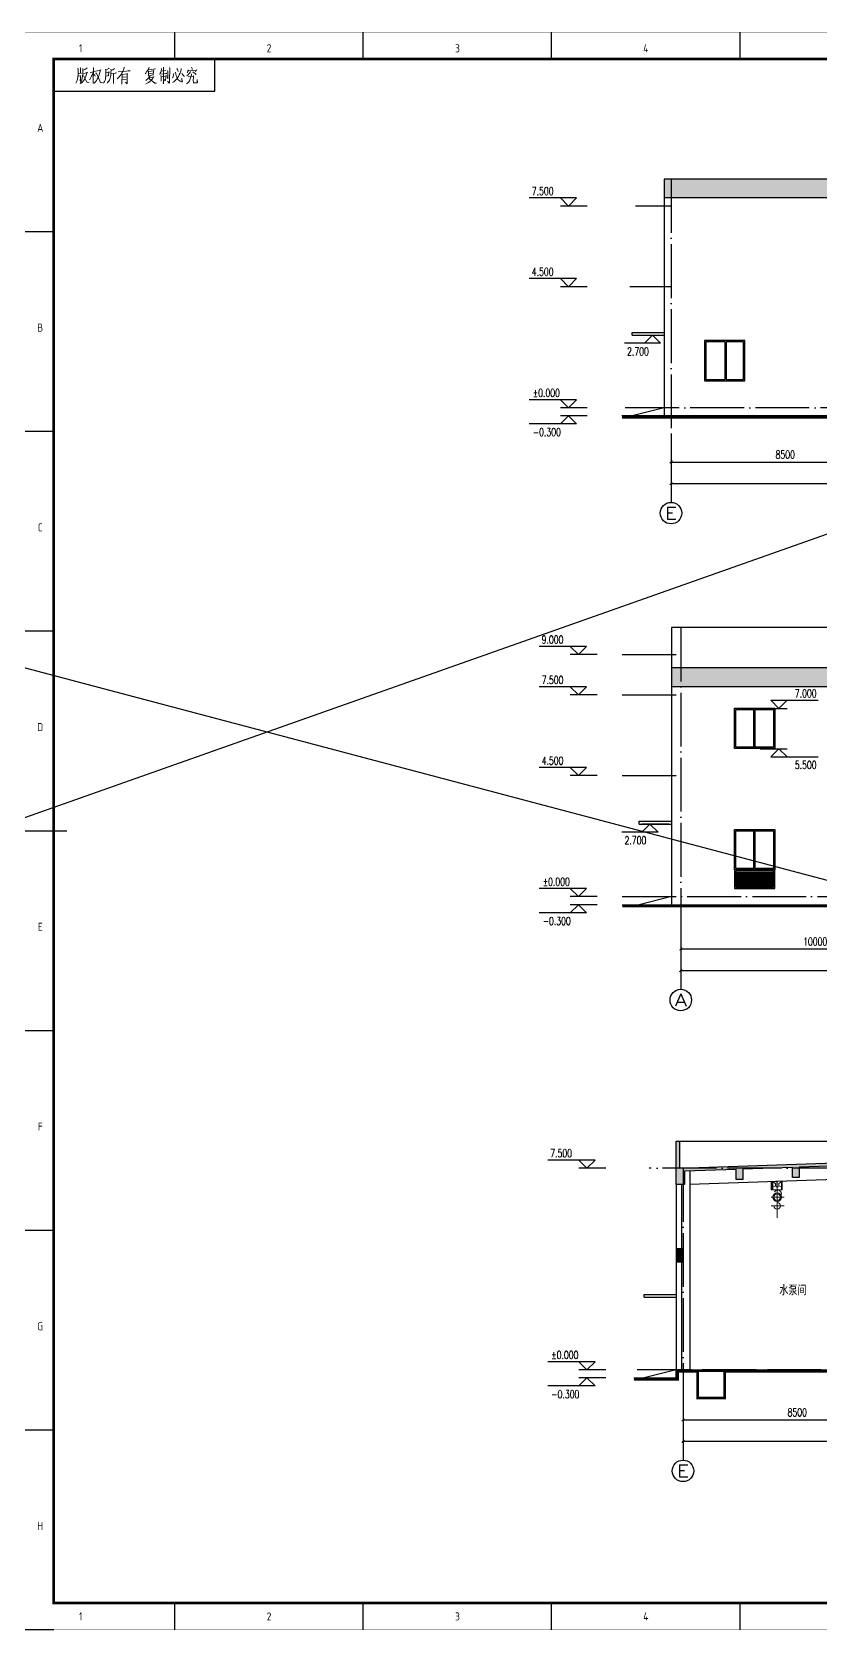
# Model space of a CAD drawing. Extents: x 93518 to 937116, y -359949 to 58022.
# Drawn here: x 770583 to 799901, y -188534 to -129124 of the extents above; entities that cross this region are included whole.
import ezdxf
from ezdxf.enums import TextEntityAlignment as Align

# ---------------------------------------------------------------- set-up
doc = ezdxf.new("R2010")
doc.units = 0
doc.header["$LTSCALE"] = 1000
doc.header["$MEASUREMENT"] = 0
doc.linetypes.add('DGN Style 4', pattern=[10452.228719, 5222.850078, -2611.425039, 6.528563, -2611.425039])
doc.linetypes.add('DOTE', pattern=[2.42, 2, -0.2, 0.02, -0.2])
doc.layers.get('0').update_dxf_attribs({"color": 8, "linetype": 'CONTINUOUS'})
doc.layers.get('Defpoints').update_dxf_attribs({"color": 8, "linetype": 'CONTINUOUS'})
for name, color, linetype in [('-人员定位', 6, 'CONTINUOUS'), ('AXIS', 8, 'CONTINUOUS'), ('DIM_ELEV', 8, 'CONTINUOUS'), ('DOTE', 8, 'DOTE'), ('PUB_HATCH', 8, 'CONTINUOUS'), ('PUB_TEXT', 8, 'CONTINUOUS'), ('STAIR', 8, 'CONTINUOUS'), ('WALL', 8, 'CONTINUOUS'), ('WINDOW', 8, 'CONTINUOUS'), ('填充', 8, 'CONTINUOUS')]:
    doc.layers.add(name, color=color, linetype=linetype)
doc.styles.add('_TCH_AXIS', font='complex.shx', dxfattribs={"bigfont": 'GBCBIG.shx'})
doc.styles.add('_TCH_DIM', font='simplex.shx', dxfattribs={"bigfont": 'gbcbig.shx'})
doc.styles.add('_TCH_DIM_T3', font='simplex.shx', dxfattribs={"width": 0.705882, "bigfont": 'gbcbig.shx'})
doc.styles.get("Standard").update_dxf_attribs({"font": 'GBENOR', "bigfont": 'GBCBIG'})
doc.dimstyles.new('_TCH_ARCH&&100', dxfattribs={"dimtxt": 297.5, "dimasz": 100, "dimexe": 250, "dimexo": 300, "dimgap": 126.25, "dimtad": 1, "dimdec": 0, "dimzin": 0, "dimdsep": 46, "dimtxsty": '_TCH_DIM_T3', "dimblk": 'ARCHTICK', "dimcen": 0.09, "dimclrt": 7, "dimazin": 2, "dimtfac": 1, "dimtdec": 0, "dimtix": 1, "dimtmove": 2, "dimatfit": 3, "dimfxl": 0, "dimtolj": 1, "dimtzin": 0, "dimarcsym": 0})

# ---------------------------------------------------------------- blocks, each defined once
blk = doc.blocks.new('GEDI_WK_A1')
at = {"color": 3}
for p, q in [((70.08, 584), (70.08, 594)), ((140.17, 584), (140.17, 594)), ((210.25, 584), (210.25, 594)), ((280.33, 584), (280.33, 594)), ((85, 572), (85, 584)), ((25, 572), (85, 572)), ((25, 519.75), (0, 519.75)), ((25, 445.5), (0, 445.5)), ((25, 371.25), (0, 371.25)), ((25, 297), (0, 297)), ((25, 222.75), (0, 222.75)), ((25, 148.5), (0, 148.5)), ((25, 74.25), (0, 74.25)), ((70.08, 0), (70.08, 10)), ((140.17, 0), (140.17, 10)), ((210.25, 0), (210.25, 10)), ((280.33, 0), (280.33, 10)), ((25, 0), (0, 0))]:
    blk.add_line(p, q, dxfattribs=at)
for points, const_width in [([(0, 0), (841, 0), (841, 594), (0, 594)], 0.1), ([(25, 10), (831, 10), (831, 584), (25, 584)], 1)]:
    blk.add_lwpolyline(points, close=True, dxfattribs=dict(at, const_width=const_width))
at = {"color": 3, "const_width": 0.5}
blk.add_lwpolyline([(30, 297), (0, 297)], dxfattribs=at)
at = {"color": 3}
for s, p in [('1', (35.04, 588)), ('2', (105.12, 588)), ('3', (175.21, 588)), ('4', (245.29, 588)), ('1', (35.04, 5)), ('2', (105.12, 5)), ('3', (175.21, 5)), ('4', (245.29, 5))]:
    blk.add_text(s, height=3, dxfattribs=at).set_placement(p, align=Align.MIDDLE)
for s, p in [('A', (20, 556.88)), ('B', (20, 482.62)), ('C', (20, 408.38)), ('D', (20, 334.12)), ('E', (20, 259.88)), ('F', (20, 185.62)), ('G', (20, 111.38)), ('H', (20, 37.12))]:
    blk.add_text(s, height=3, dxfattribs=at).set_placement(p, align=Align.CENTER)
blk = doc.blocks.new('GEDI_Copyright_2012')
at = {"color": 7, "lineweight": 0}
for points in [[(8.99, -3.43), (9.11, -3.83), (9.11, -5.03), (9.11, -5.93), (9.03, -6.73), (8.9, -7.33), (8.73, -8.03), (8.48, -8.53), (8.22, -8.93)], [(9.16, -5.48), (10.39, -5.28)], [(10.81, -3.53), (10.9, -4.03), (10.9, -4.68), (10.81, -5.53), (10.73, -6.33), (10.6, -7.03), (10.47, -7.68), (10.3, -8.23), (10.09, -8.72), (9.84, -9.08)], [(9.88, -3.13), (9.96, -3.43), (9.96, -5.33)], [(11.2, -5.43), (12.56, -5.08), (12.47, -4.93), (12.26, -5.58), (12, -6.38), (11.75, -6.98), (11.45, -7.63), (11.03, -8.23), (10.6, -8.68), (10.26, -9.03)], [(12.43, -3.23), (12.34, -3.38), (11.53, -3.88), (10.98, -4.13)], [(14.72, -4.88), (14.42, -5.73), (14.08, -6.43), (13.74, -7.13), (13.45, -7.63), (13.36, -7.78)], [(13.62, -5.08), (15.4, -4.68)], [(14.64, -3.13), (14.81, -3.38), (14.76, -3.33), (14.72, -9.13), (14.68, -8.72), (14.72, -8.13)], [(14.72, -5.63), (15.27, -6.03), (15.4, -6.33)], [(15.7, -4.48), (17.52, -4.18), (17.44, -4.03), (17.27, -4.68), (17.1, -5.43), (16.93, -5.93), (16.76, -6.43), (16.55, -6.93), (16.21, -7.48), (15.91, -7.98), (15.61, -8.43), (15.32, -8.72), (15.02, -8.98)], [(15.61, -5.23), (15.87, -5.28), (17.44, -8.72), (18.2, -8.83), (17.44, -8.63), (17.14, -8.08)], [(20.67, -3.38), (20.5, -3.48), (19.35, -4.13), (19.27, -3.73), (19.4, -4.13), (19.4, -5.43), (19.35, -6.23), (19.31, -6.78), (19.22, -7.33), (19.1, -7.83), (18.93, -8.33), (18.72, -8.68), (18.54, -8.98)], [(19.48, -6.38), (19.56, -6.33), (20.54, -6.18), (20.41, -6.23), (20.54, -4.68), (20.63, -4.88), (19.44, -5.13)], [(22.67, -3.58), (21.99, -3.98), (21.35, -4.13), (21.26, -3.73), (21.35, -4.33), (21.31, -4.93), (21.26, -5.58), (21.22, -6.13), (21.13, -6.63), (21.05, -7.18), (20.92, -7.58), (20.71, -7.88), (20.5, -8.23), (20.28, -8.53), (20.07, -8.78), (19.86, -8.98)], [(21.31, -5.53), (23.22, -5.23), (23.09, -5.18), (22.88, -5.28)], [(22.28, -5.43), (22.28, -9.13), (22.24, -8.88), (22.28, -8.48)], [(26.28, -2.98), (26.28, -3.23), (26.02, -4.08), (25.76, -4.68), (25.51, -5.08), (25.04, -5.83), (24.36, -6.63), (23.9, -7.13), (23.6, -7.38)], [(23.98, -4.83), (28.4, -4.43), (28.14, -4.33)], [(25.34, -5.53), (25.43, -5.73), (25.38, -9.03), (25.38, -9.33), (25.34, -9.03), (25.38, -8.68)], [(25.43, -5.73), (27.38, -5.53), (27.38, -5.43), (27.47, -5.53), (27.38, -5.58), (27.38, -9.08), (27.34, -9.28), (26.66, -8.63), (27.34, -9.18)], [(28.14, -4.33), (27.8, -4.48)], [(35.45, -3.03), (35.49, -3.23), (34.98, -4.18), (34.52, -4.83), (34.26, -5.23), (34.05, -5.53)], [(35.11, -4.08), (36.34, -3.93), (37.87, -3.68), (37.75, -3.63), (37.49, -3.73)], [(35.24, -4.43), (35.28, -4.73), (35.32, -5.58), (35.32, -6.38), (35.28, -6.23), (37.19, -5.93), (37.07, -5.93), (37.15, -4.23), (37.28, -4.38), (35.28, -4.68)], [(36.64, -5.28), (35.36, -5.48)], [(39.27, -5.63), (42.08, -5.33), (42.03, -5.33), (41.87, -5.28), (41.65, -5.38)], [(40.12, -3.58), (40.16, -3.88), (39.83, -4.93), (39.66, -5.23)], [(40.12, -4.48), (41.74, -4.33)], [(40.8, -3.03), (40.84, -3.28), (40.8, -9.23), (40.72, -8.88), (40.8, -8.53)], [(42.33, -4.33), (42.42, -4.58), (42.42, -7.33), (42.33, -6.83), (42.37, -6.53)], [(43.1, -3.13), (43.18, -3.43), (43.14, -8.23), (43.14, -8.53), (43.1, -8.78), (43.05, -8.88), (42.97, -8.98), (42.37, -8.23), (43.05, -8.88)], [(47.43, -3.48), (47.39, -4.03), (47.17, -4.73), (47, -5.28), (46.71, -5.88), (46.45, -6.48), (46.2, -6.88), (45.86, -7.38), (45.47, -7.78), (45.09, -8.13), (44.67, -8.48), (44.24, -8.72)], [(44.67, -5.43), (44.63, -5.93), (44.5, -6.48), (44.37, -6.83), (44.24, -7.03)], [(45.26, -4.88), (45.43, -5.63), (45.56, -6.18), (45.77, -6.68), (45.99, -7.23), (46.24, -7.63), (46.58, -7.93), (47.05, -8.28), (47.51, -8.43), (47.81, -8.48), (47.94, -8.48), (47.73, -7.78), (47.64, -7.13), (47.81, -8.48)], [(45.82, -3.53), (46.07, -3.93), (46.24, -4.28), (46.32, -4.48), (46.32, -4.63)], [(47.64, -5.43), (48.07, -5.93), (48.36, -6.28), (48.49, -6.58)], [(51.21, -5.48), (51.21, -5.83), (51.08, -6.58), (50.95, -7.03), (50.83, -7.43), (50.7, -7.78), (50.53, -8.13), (50.32, -8.43), (50.06, -8.68), (49.77, -8.93), (49.43, -9.18)], [(50.91, -4.68), (50.83, -4.98), (50.44, -5.43), (50.06, -5.83), (49.81, -6.03), (49.55, -6.23)], [(50.06, -3.98), (50.02, -4.33), (49.94, -4.58), (49.85, -4.83), (49.77, -4.98), (49.68, -5.03), (50.02, -4.43), (53.29, -4.13), (53.16, -4.03), (52.78, -4.83)], [(51.21, -3.03), (51.47, -3.58), (51.55, -3.93)], [(51.76, -4.78), (52.27, -5.13), (52.65, -5.43), (52.83, -5.68), (52.91, -5.88)], [(9.11, -6.38), (10.01, -6.28), (9.92, -6.13), (9.92, -8.38), (9.88, -8.08), (9.88, -7.68)], [(11.15, -6.08), (12.34, -8.63), (13.15, -8.68), (12.38, -8.58), (12.17, -8.28)], [(26.96, -6.58), (25.47, -6.73)], [(25.47, -7.68), (26.96, -7.53)], [(35.71, -6.38), (35.71, -6.53), (34.98, -7.43), (34.56, -7.78), (34.26, -8.03)], [(35.62, -6.88), (35.75, -6.98), (37.28, -6.68), (37.23, -6.53), (36.77, -7.33), (36.47, -7.68), (36.17, -7.98), (35.71, -8.38), (35.28, -8.72), (34.81, -8.98), (34.26, -9.23)], [(35.54, -7.38), (35.62, -7.43), (37.57, -8.98), (38.3, -8.93), (37.57, -8.93), (37.32, -8.78)], [(39.87, -6.13), (39.95, -6.68), (39.95, -6.78), (40, -8.28), (39.95, -7.98), (40, -7.73)], [(40, -6.58), (41.95, -6.28), (41.82, -6.13), (41.74, -6.53), (41.69, -7.18), (41.61, -7.63), (41.57, -7.93), (41.44, -8.08), (41.06, -7.58), (41.48, -8.03)], [(49.98, -6.68), (52.19, -6.43), (52.06, -6.28), (52.02, -6.58), (51.93, -8.18), (51.97, -8.63), (52.06, -8.78), (52.19, -8.88), (52.4, -8.88), (52.61, -8.88), (53.21, -8.88), (53.42, -8.78), (53.46, -8.72), (53.42, -7.68), (53.42, -8.78)]]:
    blk.add_lwpolyline(points, dxfattribs=at)
blk = doc.blocks.new('_ArchTick')
at = {"color": 0, "linetype": 'ByBlock', "const_width": 0.4}
blk.add_lwpolyline([(-0.5, -0.5), (0.5, 0.5)], dxfattribs=at)
blk = doc.blocks.new('*D448')
at = {"layer": 'AXIS', "color": 0, "lineweight": -2, "transparency": 16777216}
for p, q in [((794803, -180161), (794803, -180967)), ((803303, -180161), (803303, -180967)), ((794803, -180717), (803303, -180717))]:
    blk.add_line(p, q, dxfattribs=at)
at = {"layer": 'Defpoints', "color": 0, "transparency": 16777216}
for p in [(794803, -179861), (803303, -179861), (803303, -180717)]:
    blk.add_point(p, dxfattribs=at)
at = {"layer": 'AXIS', "color": 0, "lineweight": -2, "transparency": 16777216, "xscale": 100, "yscale": 100, "zscale": 100, "rotation": 180}
blk.add_blockref('_ArchTick', (794803, -180717), dxfattribs=at)
at = {"layer": 'AXIS', "color": 0, "lineweight": -2, "transparency": 16777216, "xscale": 100, "yscale": 100, "zscale": 100}
blk.add_blockref('_ArchTick', (803303, -180717), dxfattribs=at)
at = {"layer": 'AXIS', "color": 7, "transparency": 16777216, "insert": (799053, -180442), "char_height": 297.5, "attachment_point": 5, "style": '_TCH_DIM_T3'}
blk.add_mtext('\\A1;8500', dxfattribs=at)
blk = doc.blocks.new('*D449')
at = {"layer": 'AXIS', "color": 0, "lineweight": -2, "transparency": 16777216}
for p, q in [((794803, -180161), (794803, -181767)), ((826803, -180161), (826803, -181767)), ((794803, -181517), (826803, -181517))]:
    blk.add_line(p, q, dxfattribs=at)
at = {"layer": 'Defpoints', "color": 0, "transparency": 16777216}
for p in [(794803, -179861), (826803, -179861), (826803, -181517)]:
    blk.add_point(p, dxfattribs=at)
at = {"layer": 'AXIS', "color": 0, "lineweight": -2, "transparency": 16777216, "xscale": 100, "yscale": 100, "zscale": 100, "rotation": 180}
blk.add_blockref('_ArchTick', (794803, -181517), dxfattribs=at)
at = {"layer": 'AXIS', "color": 0, "lineweight": -2, "transparency": 16777216, "xscale": 100, "yscale": 100, "zscale": 100}
blk.add_blockref('_ArchTick', (826803, -181517), dxfattribs=at)
at = {"layer": 'AXIS', "color": 7, "transparency": 16777216, "insert": (810803, -181242), "char_height": 297.5, "attachment_point": 5, "style": '_TCH_DIM_T3'}
blk.add_mtext('\\A1;32000', dxfattribs=at)
blk = doc.blocks.new('*D464')
at = {"layer": 'AXIS', "color": 0, "lineweight": -2, "transparency": 16777216}
for p, q in [((794357, -144394), (794357, -145361)), ((802857, -144394), (802857, -145361)), ((794357, -145111), (802857, -145111))]:
    blk.add_line(p, q, dxfattribs=at)
at = {"layer": 'Defpoints', "color": 0, "transparency": 16777216}
for p in [(794357, -144094), (802857, -144094), (802857, -145111)]:
    blk.add_point(p, dxfattribs=at)
at = {"layer": 'AXIS', "color": 0, "lineweight": -2, "transparency": 16777216, "xscale": 100, "yscale": 100, "zscale": 100, "rotation": 180}
blk.add_blockref('_ArchTick', (794357, -145111), dxfattribs=at)
at = {"layer": 'AXIS', "color": 0, "lineweight": -2, "transparency": 16777216, "xscale": 100, "yscale": 100, "zscale": 100}
blk.add_blockref('_ArchTick', (802857, -145111), dxfattribs=at)
at = {"layer": 'AXIS', "color": 7, "transparency": 16777216, "insert": (798607, -144836), "char_height": 297.5, "attachment_point": 5, "style": '_TCH_DIM_T3'}
blk.add_mtext('\\A1;8500', dxfattribs=at)
blk = doc.blocks.new('*D465')
at = {"layer": 'AXIS', "color": 0, "lineweight": -2, "transparency": 16777216}
for p, q in [((794357, -144394), (794357, -146161)), ((826357, -144394), (826357, -146161)), ((794357, -145911), (826357, -145911))]:
    blk.add_line(p, q, dxfattribs=at)
at = {"layer": 'Defpoints', "color": 0, "transparency": 16777216}
for p in [(794357, -144094), (826357, -144094), (826357, -145911)]:
    blk.add_point(p, dxfattribs=at)
at = {"layer": 'AXIS', "color": 0, "lineweight": -2, "transparency": 16777216, "xscale": 100, "yscale": 100, "zscale": 100, "rotation": 180}
blk.add_blockref('_ArchTick', (794357, -145911), dxfattribs=at)
at = {"layer": 'AXIS', "color": 0, "lineweight": -2, "transparency": 16777216, "xscale": 100, "yscale": 100, "zscale": 100}
blk.add_blockref('_ArchTick', (826357, -145911), dxfattribs=at)
at = {"layer": 'AXIS', "color": 7, "transparency": 16777216, "insert": (810357, -145636), "char_height": 297.5, "attachment_point": 5, "style": '_TCH_DIM_T3'}
blk.add_mtext('\\A1;32000', dxfattribs=at)
blk = doc.blocks.new('*D477')
at = {"layer": 'AXIS', "color": 0, "lineweight": -2, "transparency": 16777216}
for p, q in [((794720, -162569), (794720, -163465)), ((804720, -162569), (804720, -163465)), ((794720, -163215), (804720, -163215))]:
    blk.add_line(p, q, dxfattribs=at)
at = {"layer": 'Defpoints', "color": 0, "transparency": 16777216}
for p in [(794720, -162269), (804720, -162269), (804720, -163215)]:
    blk.add_point(p, dxfattribs=at)
at = {"layer": 'AXIS', "color": 0, "lineweight": -2, "transparency": 16777216, "xscale": 100, "yscale": 100, "zscale": 100, "rotation": 180}
blk.add_blockref('_ArchTick', (794720, -163215), dxfattribs=at)
at = {"layer": 'AXIS', "color": 0, "lineweight": -2, "transparency": 16777216, "xscale": 100, "yscale": 100, "zscale": 100}
blk.add_blockref('_ArchTick', (804720, -163215), dxfattribs=at)
at = {"layer": 'AXIS', "color": 7, "transparency": 16777216, "insert": (799720, -162940), "char_height": 297.5, "attachment_point": 5, "style": '_TCH_DIM_T3'}
blk.add_mtext('\\A1;10000', dxfattribs=at)
blk = doc.blocks.new('*D481')
at = {"layer": 'AXIS', "color": 0, "lineweight": -2, "transparency": 16777216}
for p, q in [((794720, -162569), (794720, -164265)), ((826720, -162569), (826720, -164265)), ((794720, -164015), (826720, -164015))]:
    blk.add_line(p, q, dxfattribs=at)
at = {"layer": 'Defpoints', "color": 0, "transparency": 16777216}
for p in [(794720, -162269), (826720, -162269), (826720, -164015)]:
    blk.add_point(p, dxfattribs=at)
at = {"layer": 'AXIS', "color": 0, "lineweight": -2, "transparency": 16777216, "xscale": 100, "yscale": 100, "zscale": 100, "rotation": 180}
blk.add_blockref('_ArchTick', (794720, -164015), dxfattribs=at)
at = {"layer": 'AXIS', "color": 0, "lineweight": -2, "transparency": 16777216, "xscale": 100, "yscale": 100, "zscale": 100}
blk.add_blockref('_ArchTick', (826720, -164015), dxfattribs=at)
at = {"layer": 'AXIS', "color": 7, "transparency": 16777216, "insert": (810720, -163740), "char_height": 297.5, "attachment_point": 5, "style": '_TCH_DIM_T3'}
blk.add_mtext('\\A1;32000', dxfattribs=at)

msp = doc.modelspace()

# ---------------------------------------------------------------- hatches: boundary and pattern name
h = msp.add_hatch()
h.set_pattern_fill('_USER', color=251, scale=50, style=0, pattern_type=0)
h.set_pattern_definition([(0, (796770.22, -160618.703), (0, 50), [])])
h.paths.add_polyline_path([(796770.2, -160318.7), (796770.2, -160918.7), (798170.2, -160918.7), (798170.2, -160318.7)])
at = {"layer": 'PUB_HATCH'}
for points in [[(803202.7, -171072.5), (803302.7, -171072.5), (803302.7, -171682.5), (803002.7, -171682.5), (803002.7, -171202.6), (801227.7, -171262), (801227.7, -171646.1), (800977.7, -171646.1), (800977.7, -171270.3), (799127.7, -171332.2), (799127.7, -171716.3), (798877.7, -171716.3), (798877.7, -171340.6), (797027.7, -171402.4), (797027.7, -171786.5), (796777.7, -171786.5), (796777.7, -171410.8), (794852.7, -171475.2), (794852.7, -171965.1), (794552.7, -171965.1), (794552.7, -170365.1), (794672.7, -170365.1), (794672.7, -171361.1), (803002.7, -171082.5), (803002.7, -170775.9), (803202.7, -170775.9)], [(794552.7, -174861.1), (794802.7, -174861.1), (794802.7, -174361.1), (794552.7, -174361.1)]]:
    msp.add_hatch(color=256, dxfattribs=at).paths.add_polyline_path(points)
at = {"layer": '填充'}
h = msp.add_hatch(dxfattribs=at)
h.set_pattern_fill('松散材料', color=256, scale=30, style=0)
h.set_pattern_definition([(0, (794106.634, -135294.25), (28.125, 56.25), [0, -56.25])])
h.paths.add_polyline_path([(816383.9, -135294.3), (816383.9, -134594.3), (808889.4, -134594.3), (808889.4, -134911.5, -1), (808889.4, -134951.5, -1), (808889.4, -134911.5), (808889.4, -134594.3), (802506.6, -134594.3), (794356.6, -134594.3), (794356.6, -135294.3)])
h.paths.add_polyline_path([(794356.6, -134594.3), (794106.6, -134594.3), (794106.6, -135294.3), (794356.6, -135294.3)])
h = msp.add_hatch(dxfattribs=at)
h.set_pattern_fill('松散材料', color=256, scale=30, style=0)
h.set_pattern_definition([(0, (794370.22, -153698.16), (28.125, 56.25), [0, -56.25])])
h.paths.add_polyline_path([(794720.2, -152768.8), (794370.2, -152768.8), (794370.2, -153468.8), (794720.2, -153468.8)])
h.paths.add_polyline_path([(808857.5, -153468.8), (808857.5, -152768.8), (794720.2, -152768.8), (794720.2, -153468.8)])
h.paths.add_polyline_path([(801342.2, -153168.8), (801642.2, -152868.8), (802240.2, -152868.8, -0.4142136), (802440.2, -153068.8, -1), (802040.2, -153068.8, -0.4142136), (802240.2, -152868.8), (801642.2, -152868.8), (801942.2, -153168.8)], flags=16)
h.paths.add_polyline_path([(802104.6, -153068.8, -0.2760019), (802240.2, -152914.9), (802240.2, -153068.8)], flags=0)
h.paths.add_polyline_path([(803830.2, -152868.8), (804466.6, -152868.8), (804766.6, -153168.8), (804166.6, -153168.8), (804466.6, -152868.8), (803830.2, -152868.8, -0.4142136), (804030.2, -153068.8, -1), (803630.2, -153068.8, -0.4142136)], flags=16)
h.paths.add_polyline_path([(803694.6, -153068.8, -0.2760019), (803830.2, -152914.9), (803830.2, -153068.8)], flags=0)
h.paths.add_polyline_path([(826720.2, -153468.8), (826720.2, -152768.8), (818570.2, -152768.8), (808857.5, -152768.8), (808857.5, -153468.8)])
h.paths.add_polyline_path([(826720.2, -153468.8), (826970.2, -153468.8), (826970.2, -152768.8), (826720.2, -152768.8)])

# ---------------------------------------------------------------- linework, layer by layer
at = {"layer": '-人员定位'}
for p, q in [((684791.4, -188528.9), (852991.4, -129128.9)), ((684791.4, -130128.9), (905491.4, -188528.9))]:
    msp.add_line(p, q, dxfattribs=at)
at = {"color": 4}
for p, q in [((826706.6, -135294.3), (794106.6, -135294.3)), ((818570.2, -152768.8), (794370.2, -152768.8)), ((826970.2, -153468.8), (794370.2, -153468.8)), ((795052.7, -171468.5), (795052.7, -178861.1)), ((795052.7, -171958.2), (803002.7, -171682.5))]:
    msp.add_line(p, q, dxfattribs=at)
at = {"color": 8}
msp.add_line((794672.7, -170365.1), (803002.7, -170365.1), dxfattribs=at)
at = {"color": 8, "linetype": 'Continuous', "lineweight": 0}
for p, q in [((798087.6, -172174.8), (798087.6, -171871.3)), ((798145.4, -171871.3), (798087.6, -171871.3)), ((798490.7, -172174.8), (798087.6, -172174.8)), ((798117.1, -171871.3), (798117.1, -172174.8)), ((798145.4, -171871.3), (798145.4, -172174.8)), ((798241.2, -171929.3), (798145.4, -171873.8)), ((798241.2, -172014.9), (798145.4, -172070.4)), ((798241.2, -172014.9), (798241.2, -171929.3)), ((798255.4, -171845.5), (798302.7, -171845.5)), ((798255.4, -172060.5), (798302.7, -172060.5)), ((798260, -171850.6), (798290.7, -171853.9)), ((798260, -172055.4), (798290.7, -172052.1)), ((798298.1, -171922.3), (798298.1, -171862.2)), ((798298.1, -171922.3), (798298.1, -172043.9)), ((798350, -171845.5), (798302.7, -171845.5)), ((798350, -172060.5), (798302.7, -172060.5)), ((798302.7, -172060.5), (798302.7, -173203.9)), ((798307.3, -171922.3), (798307.3, -171862.2)), ((798307.3, -171922.3), (798307.3, -172043.9)), ((798345.4, -171850.6), (798314.7, -171853.9)), ((798345.4, -172055.4), (798314.7, -172052.1)), ((798366.6, -171929.3), (798462.4, -171873.8)), ((798366.6, -172014.9), (798366.6, -171929.3)), ((798366.6, -172014.9), (798462.4, -172070.4)), ((798462.4, -171871.3), (798462.4, -172174.8)), ((798462.4, -171871.3), (798490.7, -171871.3)), ((798490.7, -171871.3), (798490.7, -172174.8))]:
    msp.add_line(p, q, dxfattribs=at)
at = {"color": 8, "linetype": 'DGN Style 4', "lineweight": 0}
for p, q in [((798080.3, -172445.2), (798566.9, -172445.2)), ((798080.3, -172757.7), (798566.9, -172757.7))]:
    msp.add_line(p, q, dxfattribs=at)
at = {"const_width": 100}
for points in [[(828534.3, -143444.3), (792531.4, -143444.3)], [(792542.6, -161618.8), (828545.5, -161618.8)], [(792977.4, -179211.1), (794602.7, -179211.1), (794602.7, -178911.1), (795352.7, -178911.1), (795352.7, -179911.1), (796352.7, -179911.1), (796352.7, -178911.1), (802177.7, -178911.1), (802177.7, -179211.1), (802577.7, -179211.1), (802577.7, -178911.1), (805102.7, -178911.1), (805102.7, -179511.1), (805702.7, -179511.1), (805702.7, -178911.1), (827102.7, -178911.1), (827102.7, -179211.1), (828980.3, -179211.1)]]:
    msp.add_lwpolyline(points, dxfattribs=at)
for points in [[(828534.3, -143394.3), (792531.4, -143394.3)], [(792542.6, -161568.8), (828545.5, -161568.8)], [(792977.4, -179161.1), (794552.7, -179161.1), (794552.7, -178861.1), (827152.7, -178861.1), (827152.7, -179161.1), (828980.3, -179161.1)]]:
    msp.add_lwpolyline(points)
msp.add_lwpolyline([(795352.7, -178911.1), (796352.7, -178911.1), (796352.7, -178911.1), (795352.7, -178911.1)], close=True)
at = {"color": 8, "linetype": 'Continuous', "lineweight": 0}
for centre, major_axis, start_param, end_param in [((798302.7, -172439), (0.8, 159.7), -1.5660608, 4.7171245), ((798261.4, -171844.7), (4.34, 4.34), 2.4945148, 3.6877461), ((798289.8, -172043.9), (-5.87, 5.87), 2.4637007, 3.9269908), ((798315.6, -171862.2), (5.87, 5.87), 0.8929043, 2.3561945), ((798343.9, -172061.4), (-4.34, 4.34), 4.0653112, 5.2585424), ((798302.7, -172439), (-86.9, 86.9), 3.9269908, 10.2101761), ((798302.7, -172763.4), (-0.1, 122.9), 1.6217001, 6.2288907)]:
    msp.add_ellipse(centre, major_axis=major_axis, ratio=1, start_param=start_param, end_param=end_param, dxfattribs=at)
at = {"color": 8, "linetype": 'Continuous', "lineweight": 0, "extrusion": (0, 0, -1)}
for centre, major_axis, start_param, end_param in [((798323.6, -172312.8), (-0.9, 138.3), -0.9996428, 2.0151102), ((798261.4, -172061.4), (-4.34, 4.34), 5.6361075, 6.8293387), ((798289.8, -171862.2), (-5.87, 5.87), 0.8929043, 2.3561945), ((798315.6, -172043.9), (-5.87, 5.87), 4.034497, 5.4977871), ((798343.9, -171844.7), (4.34, 4.34), 0.9237185, 2.1169498)]:
    msp.add_ellipse(centre, major_axis=major_axis, ratio=1, start_param=start_param, end_param=end_param, dxfattribs=at)
at = {"layer": 'AXIS'}
for p, q in [((794356.6, -144094.3), (794356.6, -146611)), ((794720.2, -162268.8), (794720.2, -164714.7)), ((794802.7, -179861.1), (794802.7, -182216.9))]:
    msp.add_line(p, q, dxfattribs=at)
for centre in [(794356.6, -147011), (794720.2, -165114.7), (794802.7, -182616.9)]:
    msp.add_circle(centre, 400, dxfattribs=at)
at = {"layer": 'DIM_ELEV'}
for p, q in [((790842, -135294.3), (789081.4, -135294.3)), ((790542, -135594.3), (790242, -135294.3)), ((790542, -135594.3), (790842, -135294.3)), ((791242, -135594.3), (790242, -135594.3)), ((790842, -138294.3), (789081.4, -138294.3)), ((790542, -138594.3), (790242, -138294.3)), ((790542, -138594.3), (790842, -138294.3)), ((791242, -138594.3), (790242, -138594.3)), ((793966.9, -140694.3), (792626.3, -140694.3)), ((793666.9, -140394.3), (793366.9, -140694.3)), ((793666.9, -140394.3), (793966.9, -140694.3)), ((790842, -142794.3), (789081.4, -142794.3)), ((790542, -143094.3), (790242, -142794.3)), ((791242, -143094.3), (790242, -143094.3)), ((790542, -143094.3), (790842, -142794.3)), ((790842, -143694.3), (789081.4, -143694.3)), ((790542, -143394.3), (790242, -143694.3)), ((791242, -143394.3), (790242, -143394.3)), ((790542, -143394.3), (790842, -143694.3)), ((791209.2, -151968.8), (789448.7, -151968.8)), ((790909.2, -152268.8), (790609.2, -151968.8)), ((790909.2, -152268.8), (791209.2, -151968.8)), ((791609.2, -152268.8), (790609.2, -152268.8)), ((791209.2, -153468.8), (789448.7, -153468.8)), ((790909.2, -153768.8), (790609.2, -153468.8)), ((791609.2, -153768.8), (790609.2, -153768.8)), ((790909.2, -153768.8), (791209.2, -153468.8)), ((797671.6, -154268.8), (798671.6, -154268.8)), ((798371.6, -154268.8), (798071.6, -153968.8)), ((798071.6, -153968.8), (799832.1, -153968.8)), ((798371.6, -154268.8), (798671.6, -153968.8)), ((797671.6, -155768.8), (798671.6, -155768.8)), ((798371.6, -155768.8), (798071.6, -156068.8)), ((798071.6, -156068.8), (799832.1, -156068.8)), ((798371.6, -155768.8), (798671.6, -156068.8)), ((791209.2, -156468.8), (789448.7, -156468.8)), ((790909.2, -156768.8), (790609.2, -156468.8)), ((791609.2, -156768.8), (790609.2, -156768.8)), ((790909.2, -156768.8), (791209.2, -156468.8)), ((793573.8, -158568.8), (793273.8, -158868.8)), ((794273.8, -158568.8), (793273.8, -158568.8)), ((793573.8, -158568.8), (793873.8, -158868.8)), ((793873.8, -158868.8), (792533.2, -158868.8)), ((791209.2, -160968.8), (789448.7, -160968.8)), ((790909.2, -161268.8), (790609.2, -160968.8)), ((790909.2, -161268.8), (791209.2, -160968.8)), ((791609.2, -161268.8), (790609.2, -161268.8)), ((790909.2, -161568.8), (790609.2, -161868.8)), ((791609.2, -161568.8), (790609.2, -161568.8)), ((790909.2, -161568.8), (791209.2, -161868.8)), ((791209.2, -161868.8), (789448.7, -161868.8)), ((791529.3, -171061.1), (789768.7, -171061.1)), ((791229.3, -171361.1), (790929.3, -171061.1)), ((791229.3, -171361.1), (791529.3, -171061.1)), ((791929.3, -171361.1), (790929.3, -171361.1)), ((791529.3, -178561.1), (789768.7, -178561.1)), ((791229.3, -178861.1), (790929.3, -178561.1)), ((791229.3, -178861.1), (791529.3, -178561.1)), ((791929.3, -178861.1), (790929.3, -178861.1)), ((791229.3, -179161.1), (790929.3, -179461.1)), ((791929.3, -179161.1), (790929.3, -179161.1)), ((791229.3, -179161.1), (791529.3, -179461.1)), ((791529.3, -179461.1), (789768.7, -179461.1))]:
    msp.add_line(p, q, dxfattribs=at)
at = {"layer": 'DOTE'}
for p, q in [((794356.6, -134594.3), (794356.6, -144094.3)), ((794356.6, -135594.3), (793039.5, -135594.3)), ((794356.6, -138594.3), (792825.9, -138594.3)), ((828534.3, -143094.3), (792531.4, -143094.3)), ((794720.2, -151268.8), (794720.2, -162268.8)), ((792542.6, -152268.8), (794720.2, -152268.8)), ((792542.6, -153768.8), (794720.2, -153768.8)), ((792542.6, -156768.8), (794720.2, -156768.8)), ((792542.6, -161268.8), (828545.5, -161268.8)), ((803302.7, -171361.1), (793538, -171361.1)), ((794802.7, -171356.8), (794802.7, -179861.1)), ((828980.3, -178861.1), (792977.4, -178861.1))]:
    msp.add_line(p, q, dxfattribs=at)
at = {"layer": 'STAIR', "color": 2}
for p, q in [((792906.6, -140294.3), (794106.6, -140294.3)), ((792906.6, -140394.3), (792906.6, -140294.3)), ((792906.6, -140394.3), (794106.6, -140394.3)), ((793170.2, -158468.8), (794370.2, -158468.8)), ((793170.2, -158568.8), (793170.2, -158468.8)), ((793170.2, -158568.8), (794370.2, -158568.8)), ((793352.7, -176061.1), (794552.7, -176061.1)), ((793352.7, -176161.1), (793352.7, -176061.1)), ((793352.7, -176161.1), (794552.7, -176161.1))]:
    msp.add_line(p, q, dxfattribs=at)
for points in [[(794106.6, -143094.3), (792906.6, -143394.3)], [(794370.2, -161268.8), (793170.2, -161568.8)], [(794552.7, -178861.1), (793352.7, -179161.1)]]:
    msp.add_lwpolyline(points, dxfattribs=at)
at = {"layer": 'WALL'}
for p, q in [((802506.6, -134594.3), (794106.6, -134594.3)), ((794106.6, -134594.3), (794106.6, -143394.3)), ((794370.2, -151268.8), (794370.2, -161568.8)), ((805070.2, -151268.8), (794370.2, -151268.8)), ((794552.7, -171965.1), (794552.7, -170365.1)), ((794552.7, -170365.1), (794672.7, -170365.1)), ((794672.7, -170365.1), (794672.7, -171361.1)), ((794672.7, -171361.1), (803002.7, -171082.5)), ((796777.7, -171410.8), (794852.7, -171475.2)), ((794852.7, -171475.2), (794852.7, -171965.1)), ((796777.7, -171786.5), (796777.7, -171410.8)), ((798877.7, -171340.6), (797027.7, -171402.4)), ((797027.7, -171402.4), (797027.7, -171786.5)), ((798877.7, -171716.3), (798877.7, -171340.6)), ((800977.7, -171270.3), (799127.7, -171332.2)), ((799127.7, -171332.2), (799127.7, -171716.3)), ((794552.7, -171965.1), (794552.7, -178861.1)), ((794852.7, -171965.1), (794552.7, -171965.1)), ((794752.7, -171965.1), (794752.7, -174361.1)), ((797027.7, -171786.5), (796777.7, -171786.5)), ((799127.7, -171716.3), (798877.7, -171716.3)), ((794802.7, -174361.1), (794552.7, -174361.1)), ((794802.7, -174361.1), (794802.7, -174861.1)), ((794802.7, -174861.1), (794552.7, -174861.1)), ((794752.7, -174861.1), (794752.7, -178861.1))]:
    msp.add_line(p, q, dxfattribs=at)
at = {"layer": 'WINDOW'}
for p, q in [((796356.6, -140644.2), (796356.6, -142044.2)), ((796406.6, -140594.2), (796406.6, -142094.2)), ((797420.2, -154265.7), (797420.2, -155765.7)), ((797470.2, -154315.7), (797470.2, -155715.7)), ((797420.2, -158768.7), (797420.2, -160268.7)), ((797470.2, -158818.7), (797470.2, -160218.7))]:
    msp.add_line(p, q, dxfattribs=at)
for points in [[(795606.6, -142094.2), (797106.6, -142094.2), (797106.6, -140594.2), (795606.6, -140594.2)], [(798220.2, -155765.7), (796720.2, -155765.7), (796720.2, -154265.7), (798220.2, -154265.7)], [(798220.2, -160268.7), (796720.2, -160268.7), (796720.2, -158768.7), (798220.2, -158768.7)], [(796770.2, -160318.7), (796770.2, -160918.7), (798170.2, -160918.7), (798170.2, -160318.7)]]:
    msp.add_lwpolyline(points, close=True, dxfattribs=at)
for points in [[(796356.6, -140644.2), (795656.6, -140644.2), (795656.6, -142044.2), (796356.6, -142044.2)], [(796406.6, -142044.2), (797056.6, -142044.2), (797056.6, -140644.2), (796406.6, -140644.2)], [(797420.2, -155715.7), (796770.2, -155715.7), (796770.2, -154315.7), (797420.2, -154315.7)], [(797470.2, -154315.7), (798170.2, -154315.7), (798170.2, -155715.7), (797470.2, -155715.7)], [(797420.2, -160218.7), (796770.2, -160218.7), (796770.2, -158818.7), (797420.2, -158818.7)], [(797470.2, -158818.7), (798170.2, -158818.7), (798170.2, -160218.7), (797470.2, -160218.7)], [(796720.2, -160268.7), (796720.2, -160968.7), (798220.2, -160968.7), (798220.2, -160268.7), (796720.2, -160268.7)]]:
    msp.add_lwpolyline(points, dxfattribs=at)

# ---------------------------------------------------------------- block references
at = {"xscale": 100, "yscale": 100, "zscale": 100}
for name, p in [('GEDI_WK_A1', (768891.4, -188528.9)), ('GEDI_Copyright_2012', (771391.4, -130128.9))]:
    msp.add_blockref(name, p, dxfattribs=at)

# ---------------------------------------------------------------- texts
at = {"layer": 'AXIS', "color": 7, "style": '_TCH_AXIS'}
for s, width, p, p2 in [('E', 1.3125, (794130.4, -147237.3), (794582.9, -147237.3)), ('A', 1.166667, (794493.9, -165341), (794946.5, -165341)), ('E', 1.3125, (794576.4, -182843.2), (795028.9, -182843.2))]:
    msp.add_text(s, height=452.5, dxfattribs=dict(at, width=width)).set_placement(p, p2, align=Align.FIT)
at = {"layer": 'DIM_ELEV', "color": 7, "style": '_TCH_DIM', "width": 0.705882}
for s, p in [('7.500', (789177.4, -135189.3)), ('4.500', (789177.4, -138189.3)), ('2.700', (792722.3, -141149.3)), ('%%P0.000', (789216.4, -142689.3)), ('-0.300', (789216.4, -144149.3)), ('9.000', (789544.7, -151863.8)), ('7.500', (789544.7, -153363.8)), ('7.000', (798962.1, -153863.8)), ('4.500', (789544.7, -156363.8)), ('5.500', (798962.1, -156523.8)), ('2.700', (792629.2, -159323.8)), ('%%P0.000', (789583.7, -160863.8)), ('-0.300', (789583.7, -162323.8)), ('7.500', (789864.7, -170956.1)), ('%%P0.000', (789903.7, -178456.1)), ('-0.300', (789903.7, -179916.1))]:
    msp.add_text(s, height=297.5, dxfattribs=at).set_placement(p)
at = {"layer": 'PUB_TEXT'}
msp.add_text('水泵间', height=337.59, dxfattribs=at).set_placement((798384.3, -176085))

# ---------------------------------------------------------------- dimensions: what is measured, and where the dimension line sits
at = {"layer": 'AXIS'}
for p1, p2, distance, picture, middle in [((794356.6, -144094.3), (802856.6, -144094.3), -1016.8, '*D464', (798606.6, -144836)), ((794356.6, -144094.3), (826356.6, -144094.3), -1816.8, '*D465', (810356.6, -145636)), ((794720.2, -162268.8), (804720.2, -162268.8), -945.9, '*D477', (799720.2, -162939.7)), ((794720.2, -162268.8), (826720.2, -162268.8), -1745.9, '*D481', (810720.2, -163739.7)), ((794802.7, -179861.1), (803302.7, -179861.1), -855.8, '*D448', (799052.7, -180441.9)), ((794802.7, -179861.1), (826802.7, -179861.1), -1655.8, '*D449', (810802.7, -181241.9))]:
    dim = msp.add_aligned_dim(p1=p1, p2=p2, distance=distance, dimstyle='_TCH_ARCH&&100', dxfattribs=at)
    dim.commit()
    dim.dimension.update_dxf_attribs({"geometry": picture, "text_midpoint": middle})

doc.saveas('drawing.dxf')
